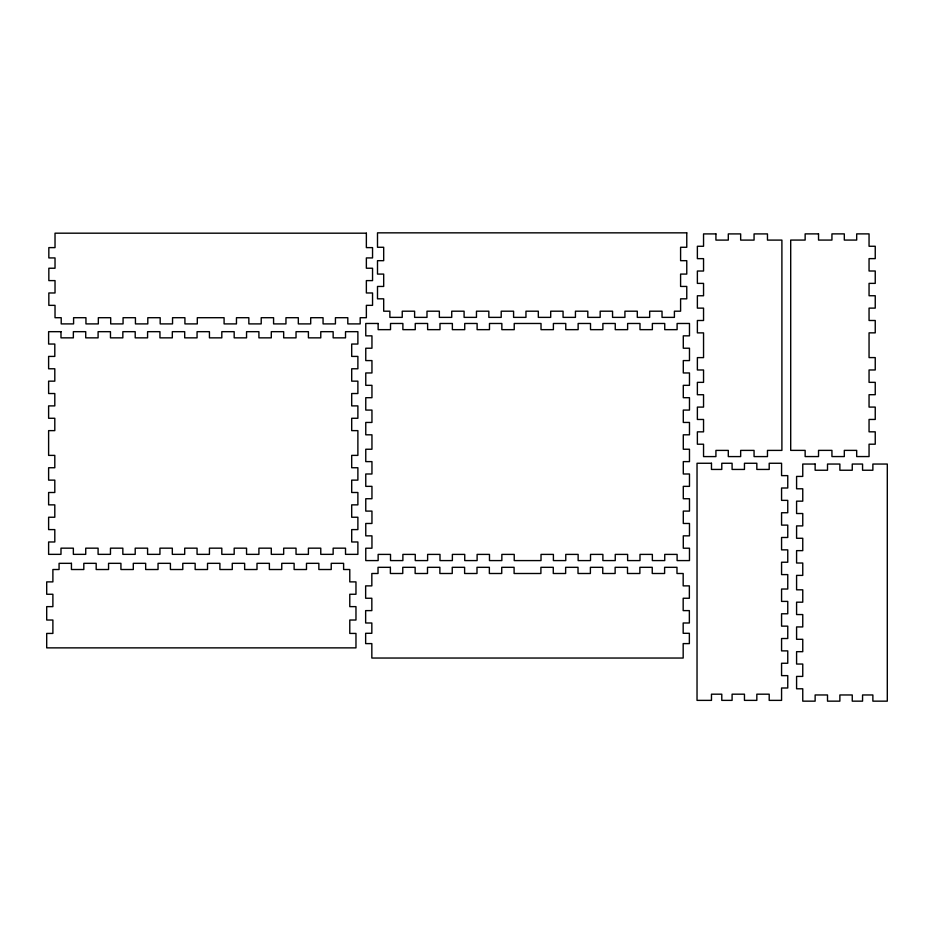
<?xml version="1.0" encoding="UTF-8"?>
<svg xmlns="http://www.w3.org/2000/svg" width="934" height="934" viewBox="0 0 934 934"><rect width="100%" height="100%" fill="white"/><g stroke="black" fill="none" stroke-linecap="round" stroke-linejoin="round"><path stroke-width="1.4" d="M686.77 232.846L377.499 232.846L377.499 247.276L383.687 247.276L383.687 260.679L377.499 260.679L377.499 274.082L383.687 274.082L383.687 286.446L377.499 286.446L377.499 298.822L383.687 298.822L383.687 311.197L389.875 311.197L389.875 317.373L402.239 317.373L402.239 311.197L414.614 311.197L414.614 317.373L426.99 317.373L426.99 311.197L439.354 311.197L439.354 317.373L451.729 317.373L451.729 311.197L464.093 311.197L464.093 317.373L476.468 317.373L476.468 311.197L488.844 311.197L488.844 317.373L501.208 317.373L501.208 311.197L513.583 311.197L513.583 317.373L525.959 317.373L525.959 311.197L538.323 311.197L538.323 317.373L550.698 317.373L550.698 311.197L563.062 311.197L563.062 317.373L575.437 317.373L575.437 311.197L587.813 311.197L587.813 317.373L600.177 317.373L600.177 311.197L612.552 311.197L612.552 317.373L624.916 317.373L624.916 311.197L637.292 311.197L637.292 317.373L649.667 317.373L649.667 311.197L662.031 311.197L662.031 317.373L674.406 317.373L674.406 311.197L680.594 311.197L680.594 298.822L686.77 298.822L686.77 286.446L680.594 286.446L680.594 274.082L686.77 274.082L686.77 260.679L680.594 260.679L680.594 247.276L686.77 247.276L686.77 232.846M366.362 233.185L55.024 233.185L55.024 247.615L48.837 247.615L48.837 257.924L55.024 257.924L55.024 268.233L48.837 268.233L48.837 280.609L55.024 280.609L55.024 292.972L48.837 292.972L48.837 305.348L55.024 305.348L55.024 317.712L61.212 317.712L61.212 323.9L73.588 323.9L73.588 317.712L85.951 317.712L85.951 323.9L98.327 323.9L98.327 317.712L110.691 317.712L110.691 323.9L123.066 323.9L123.066 317.712L135.442 317.712L135.442 323.9L147.805 323.9L147.805 317.712L160.181 317.712L160.181 323.9L172.545 323.9L172.545 317.712L184.92 317.712L184.92 323.9L197.296 323.9L197.296 317.712L224.09 317.712L224.09 323.9L236.465 323.9L236.465 317.712L248.841 317.712L248.841 323.9L261.205 323.9L261.205 317.712L273.58 317.712L273.58 323.9L285.956 323.9L285.956 317.712L298.32 317.712L298.32 323.9L310.695 323.9L310.695 317.712L323.059 317.712L323.059 323.9L335.434 323.9L335.434 317.712L347.81 317.712L347.81 323.9L360.174 323.9L360.174 317.712L366.362 317.712L366.362 305.348L372.549 305.348L372.549 292.972L366.362 292.972L366.362 280.609L372.549 280.609L372.549 268.233L366.362 268.233L366.362 257.924L372.549 257.924L372.549 247.615L366.362 247.615L366.362 233.185M715.923 233.909L703.547 233.909L703.547 246.272L697.371 246.272L697.371 258.648L703.547 258.648L703.547 271.023L697.371 271.023L697.371 283.387L703.547 283.387L703.547 295.763L697.371 295.763L697.371 308.127L703.547 308.127L703.547 320.502L697.371 320.502L697.371 332.878L703.547 332.878L703.547 357.617L697.371 357.617L697.371 369.981L703.547 369.981L703.547 382.356L697.371 382.356L697.371 394.732L703.547 394.732L703.547 407.096L697.371 407.096L697.371 419.471L703.547 419.471L703.547 431.847L697.371 431.847L697.371 444.21L703.547 444.21L703.547 456.586L715.923 456.586L715.923 450.398L728.298 450.398L728.298 456.586L740.662 456.586L740.662 450.398L754.065 450.398L754.065 456.586L767.468 456.586L767.468 450.398L781.898 450.398L781.898 240.096L767.468 240.096L767.468 233.909L754.065 233.909L754.065 240.096L740.662 240.096L740.662 233.909L728.298 233.909L728.298 240.096L715.923 240.096L715.923 233.909M818.534 233.885L805.143 233.885L805.143 240.073L790.701 240.073L790.701 450.375L805.143 450.375L805.143 456.563L818.534 456.563L818.534 450.375L831.937 450.375L831.937 456.563L844.313 456.563L844.313 450.375L856.688 450.375L856.688 456.563L869.052 456.563L869.052 444.199L875.24 444.199L875.24 431.823L869.052 431.823L869.052 419.448L875.24 419.448L875.24 407.084L869.052 407.084L869.052 394.708L875.24 394.708L875.24 382.345L869.052 382.345L869.052 369.969L875.24 369.969L875.24 357.594L869.052 357.594L869.052 332.854L875.24 332.854L875.24 320.49L869.052 320.49L869.052 308.115L875.24 308.115L875.24 295.739L869.052 295.739L869.052 283.376L875.24 283.376L875.24 271L869.052 271L869.052 258.625L875.24 258.625L875.24 246.261L869.052 246.261L869.052 233.885L856.688 233.885L856.688 240.073L844.313 240.073L844.313 233.885L831.937 233.885L831.937 240.073L818.534 240.073L818.534 233.885M378.142 323.479L365.766 323.479L365.766 335.843L371.954 335.843L371.954 348.219L365.766 348.219L365.766 360.582L371.954 360.582L371.954 372.958L365.766 372.958L365.766 385.333L371.954 385.333L371.954 397.697L365.766 397.697L365.766 410.073L371.954 410.073L371.954 422.448L365.766 422.448L365.766 434.812L371.954 434.812L371.954 449.242L365.766 449.242L365.766 461.618L371.954 461.618L371.954 473.993L365.766 473.993L365.766 486.357L371.954 486.357L371.954 498.733L365.766 498.733L365.766 511.096L371.954 511.096L371.954 523.472L365.766 523.472L365.766 535.847L371.954 535.847L371.954 548.211L365.766 548.211L365.766 560.587L378.142 560.587L378.142 554.399L390.517 554.399L390.517 560.587L402.881 560.587L402.881 554.399L415.256 554.399L415.256 560.587L427.62 560.587L427.62 554.399L439.996 554.399L439.996 560.587L452.371 560.587L452.371 554.399L464.735 554.399L464.735 560.587L477.111 560.587L477.111 554.399L489.474 554.399L489.474 560.587L501.85 560.587L501.85 554.399L514.225 554.399L514.225 560.587L541.019 560.587L541.019 554.399L553.395 554.399L553.395 560.587L565.77 560.587L565.77 554.399L578.134 554.399L578.134 560.587L590.51 560.587L590.51 554.399L602.885 554.399L602.885 560.587L615.249 560.587L615.249 554.399L627.625 554.399L627.625 560.587L639.988 560.587L639.988 554.399L652.364 554.399L652.364 560.587L664.739 560.587L664.739 554.399L677.103 554.399L677.103 560.587L689.479 560.587L689.479 548.211L683.291 548.211L683.291 535.847L689.479 535.847L689.479 523.472L683.291 523.472L683.291 511.096L689.479 511.096L689.479 498.733L683.291 498.733L683.291 486.357L689.479 486.357L689.479 473.993L683.291 473.993L683.291 461.618L689.479 461.618L689.479 449.242L683.291 449.242L683.291 434.812L689.479 434.812L689.479 422.448L683.291 422.448L683.291 410.073L689.479 410.073L689.479 397.697L683.291 397.697L683.291 385.333L689.479 385.333L689.479 372.958L683.291 372.958L683.291 360.582L689.479 360.582L689.479 348.219L683.291 348.219L683.291 335.843L689.479 335.843L689.479 323.479L677.103 323.479L677.103 329.655L664.739 329.655L664.739 323.479L652.364 323.479L652.364 329.655L639.988 329.655L639.988 323.479L627.625 323.479L627.625 329.655L615.249 329.655L615.249 323.479L602.885 323.479L602.885 329.655L590.51 329.655L590.51 323.479L578.134 323.479L578.134 329.655L565.77 329.655L565.77 323.479L553.395 323.479L553.395 329.655L541.019 329.655L541.019 323.479L514.225 323.479L514.225 329.655L501.85 329.655L501.85 323.479L489.474 323.479L489.474 329.655L477.111 329.655L477.111 323.479L464.735 323.479L464.735 329.655L452.371 329.655L452.371 323.479L439.996 323.479L439.996 329.655L427.62 329.655L427.62 323.479L415.256 323.479L415.256 329.655L402.881 329.655L402.881 323.479L390.517 323.479L390.517 329.655L378.142 329.655L378.142 323.479M60.99 331.675L48.615 331.675L48.615 344.039L54.802 344.039L54.802 356.414L48.615 356.414L48.615 368.778L54.802 368.778L54.802 381.154L48.615 381.154L48.615 393.529L54.802 393.529L54.802 405.893L48.615 405.893L48.615 418.269L54.802 418.269L54.802 430.632L48.615 430.632L48.615 455.383L54.802 455.383L54.802 467.747L48.615 467.747L48.615 480.123L54.802 480.123L54.802 492.498L48.615 492.498L48.615 504.862L54.802 504.862L54.802 517.238L48.615 517.238L48.615 529.601L54.802 529.601L54.802 541.977L48.615 541.977L48.615 554.352L60.99 554.352L60.99 548.165L73.354 548.165L73.354 554.352L85.73 554.352L85.73 548.165L98.093 548.165L98.093 554.352L110.469 554.352L110.469 548.165L122.844 548.165L122.844 554.352L135.208 554.352L135.208 548.165L147.584 548.165L147.584 554.352L159.947 554.352L159.947 548.165L172.323 548.165L172.323 554.352L184.698 554.352L184.698 548.165L197.062 548.165L197.062 554.352L209.438 554.352L209.438 548.165L221.813 548.165L221.813 554.352L234.177 554.352L234.177 548.165L246.553 548.165L246.553 554.352L258.916 554.352L258.916 548.165L271.292 548.165L271.292 554.352L283.667 554.352L283.667 548.165L296.031 548.165L296.031 554.352L308.407 554.352L308.407 548.165L320.771 548.165L320.771 554.352L333.146 554.352L333.146 548.165L345.522 548.165L345.522 554.352L357.885 554.352L357.885 541.977L351.698 541.977L351.698 529.601L357.885 529.601L357.885 517.238L351.698 517.238L351.698 504.862L357.885 504.862L357.885 492.498L351.698 492.498L351.698 480.123L357.885 480.123L357.885 467.747L351.698 467.747L351.698 455.383L357.885 455.383L357.885 430.632L351.698 430.632L351.698 418.269L357.885 418.269L357.885 405.893L351.698 405.893L351.698 393.529L357.885 393.529L357.885 381.154L351.698 381.154L351.698 368.778L357.885 368.778L357.885 356.414L351.698 356.414L351.698 344.039L357.885 344.039L357.885 331.675L345.522 331.675L345.522 337.851L333.146 337.851L333.146 331.675L320.771 331.675L320.771 337.851L308.407 337.851L308.407 331.675L296.031 331.675L296.031 337.851L283.667 337.851L283.667 331.675L271.292 331.675L271.292 337.851L258.916 337.851L258.916 331.675L246.553 331.675L246.553 337.851L234.177 337.851L234.177 331.675L221.813 331.675L221.813 337.851L209.438 337.851L209.438 331.675L197.062 331.675L197.062 337.851L184.698 337.851L184.698 331.675L172.323 331.675L172.323 337.851L159.947 337.851L159.947 331.675L147.584 331.675L147.584 337.851L135.208 337.851L135.208 331.675L122.844 331.675L122.844 337.851L110.469 337.851L110.469 331.675L98.093 331.675L98.093 337.851L85.73 337.851L85.73 331.675L73.354 331.675L73.354 337.851L60.99 337.851L60.99 331.675M711.474 463.264L697.033 463.264L697.033 700.372L711.474 700.372L711.474 694.184L721.784 694.184L721.784 700.372L732.093 700.372L732.093 694.184L744.456 694.184L744.456 700.372L756.832 700.372L756.832 694.184L769.196 694.184L769.196 700.372L781.571 700.372L781.571 687.996L787.759 687.996L787.759 675.632L781.571 675.632L781.571 663.257L787.759 663.257L787.759 650.881L781.571 650.881L781.571 638.517L787.759 638.517L787.759 626.142L781.571 626.142L781.571 613.778L787.759 613.778L787.759 601.403L781.571 601.403L781.571 589.027L787.759 589.027L787.759 574.597L781.571 574.597L781.571 562.233L787.759 562.233L787.759 549.857L781.571 549.857L781.571 537.482L787.759 537.482L787.759 525.118L781.571 525.118L781.571 512.743L787.759 512.743L787.759 500.367L781.571 500.367L781.571 488.003L787.759 488.003L787.759 475.628L781.571 475.628L781.571 463.264L769.196 463.264L769.196 469.44L756.832 469.44L756.832 463.264L744.456 463.264L744.456 469.44L732.093 469.44L732.093 463.264L721.784 463.264L721.784 469.44L711.474 469.44L711.474 463.264M815.137 464.046L802.761 464.046L802.761 476.422L796.585 476.422L796.585 488.786L802.761 488.786L802.761 501.161L796.585 501.161L796.585 513.525L802.761 513.525L802.761 525.9L796.585 525.9L796.585 538.276L802.761 538.276L802.761 550.64L796.585 550.64L796.585 563.015L802.761 563.015L802.761 575.391L796.585 575.391L796.585 589.821L802.761 589.821L802.761 602.185L796.585 602.185L796.585 614.56L802.761 614.56L802.761 626.936L796.585 626.936L796.585 639.3L802.761 639.3L802.761 651.675L796.585 651.675L796.585 664.039L802.761 664.039L802.761 676.414L796.585 676.414L796.585 688.79L802.761 688.79L802.761 701.154L815.137 701.154L815.137 694.966L827.512 694.966L827.512 701.154L839.876 701.154L839.876 694.966L852.252 694.966L852.252 701.154L862.561 701.154L862.561 694.966L872.87 694.966L872.87 701.154L887.3 701.154L887.3 464.046L872.87 464.046L872.87 470.234L862.561 470.234L862.561 464.046L852.252 464.046L852.252 470.234L839.876 470.234L839.876 464.046L827.512 464.046L827.512 470.234L815.137 470.234L815.137 464.046M71.439 563.33L59.075 563.33L59.075 569.518L52.888 569.518L52.888 581.882L46.7 581.882L46.7 594.257L52.888 594.257L52.888 606.633L46.7 606.633L46.7 620.024L52.888 620.024L52.888 633.427L46.7 633.427L46.7 647.869L355.971 647.869L355.971 633.427L349.783 633.427L349.783 620.024L355.971 620.024L355.971 606.633L349.783 606.633L349.783 594.257L355.971 594.257L355.971 581.882L349.783 581.882L349.783 569.518L343.607 569.518L343.607 563.33L331.231 563.33L331.231 569.518L318.856 569.518L318.856 563.33L306.492 563.33L306.492 569.518L294.117 569.518L294.117 563.33L281.753 563.33L281.753 569.518L269.377 569.518L269.377 563.33L257.002 563.33L257.002 569.518L244.638 569.518L244.638 563.33L232.262 563.33L232.262 569.518L219.899 569.518L219.899 563.33L207.523 563.33L207.523 569.518L195.148 569.518L195.148 563.33L182.784 563.33L182.784 569.518L170.408 569.518L170.408 563.33L158.044 563.33L158.044 569.518L145.669 569.518L145.669 563.33L133.293 563.33L133.293 569.518L120.93 569.518L120.93 563.33L108.554 563.33L108.554 569.518L96.179 569.518L96.179 563.33L83.815 563.33L83.815 569.518L71.439 569.518L71.439 563.33M390.389 567.323L378.025 567.323L378.025 573.499L371.837 573.499L371.837 585.875L365.649 585.875L365.649 598.25L371.837 598.25L371.837 610.614L365.649 610.614L365.649 622.99L371.837 622.99L371.837 633.299L365.649 633.299L365.649 643.608L371.837 643.608L371.837 658.038L683.174 658.038L683.174 643.608L689.362 643.608L689.362 633.299L683.174 633.299L683.174 622.99L689.362 622.99L689.362 610.614L683.174 610.614L683.174 598.25L689.362 598.25L689.362 585.875L683.174 585.875L683.174 573.499L676.987 573.499L676.987 567.323L664.611 567.323L664.611 573.499L652.247 573.499L652.247 567.323L639.872 567.323L639.872 573.499L627.508 573.499L627.508 567.323L615.132 567.323L615.132 573.499L602.757 573.499L602.757 567.323L590.393 567.323L590.393 573.499L578.018 573.499L578.018 567.323L565.642 567.323L565.642 573.499L553.278 573.499L553.278 567.323L540.903 567.323L540.903 573.499L514.097 573.499L514.097 567.323L501.733 567.323L501.733 573.499L489.358 573.499L489.358 567.323L476.994 567.323L476.994 573.499L464.618 573.499L464.618 567.323L452.243 567.323L452.243 573.499L439.879 573.499L439.879 567.323L427.503 567.323L427.503 573.499L415.14 573.499L415.14 567.323L402.764 567.323L402.764 573.499L390.389 573.499L390.389 567.323"/></g></svg>
